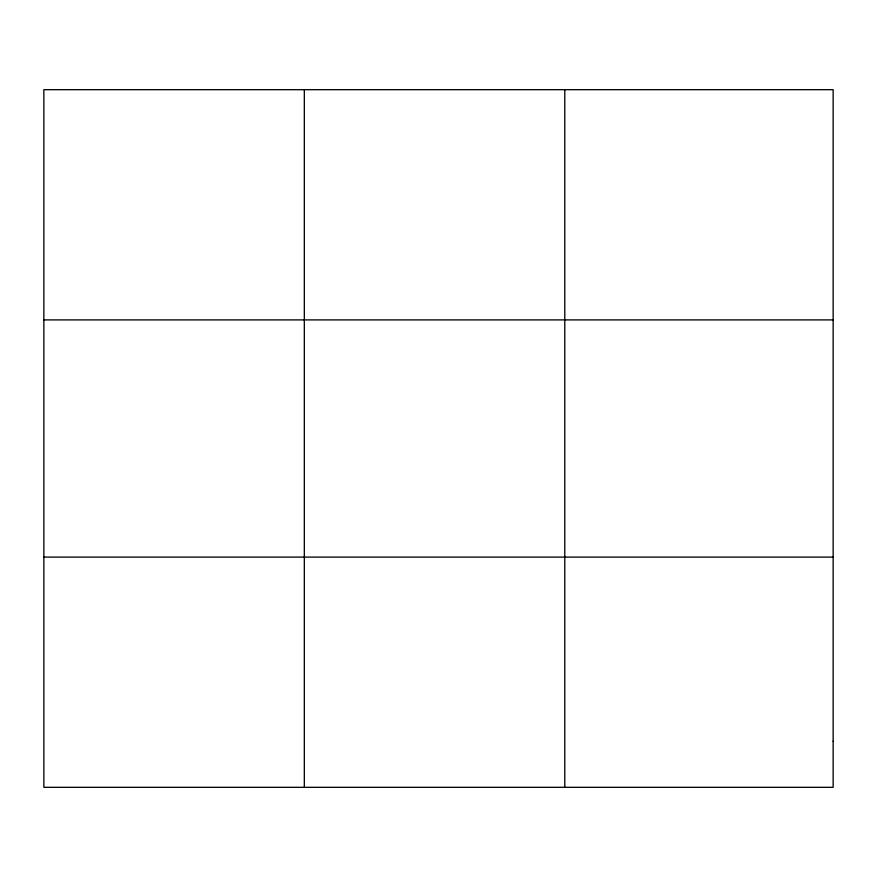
<?xml version="1.0" encoding="UTF-8"?>
<svg xmlns="http://www.w3.org/2000/svg" width="877" height="877" viewBox="0 0 877 877"><rect width="100%" height="100%" fill="white"/><g stroke="black" fill="none" stroke-linecap="round" stroke-linejoin="round"><path stroke-width="1.32" d="M304.319 787.316L304.319 89.684M564.788 787.316L564.788 89.684M43.85 319.897L833.15 319.897M43.85 557.103L833.15 557.103M833.15 741.273L833.15 787.316L43.85 787.316L43.85 89.684L833.15 89.684L833.15 741.273"/></g></svg>
